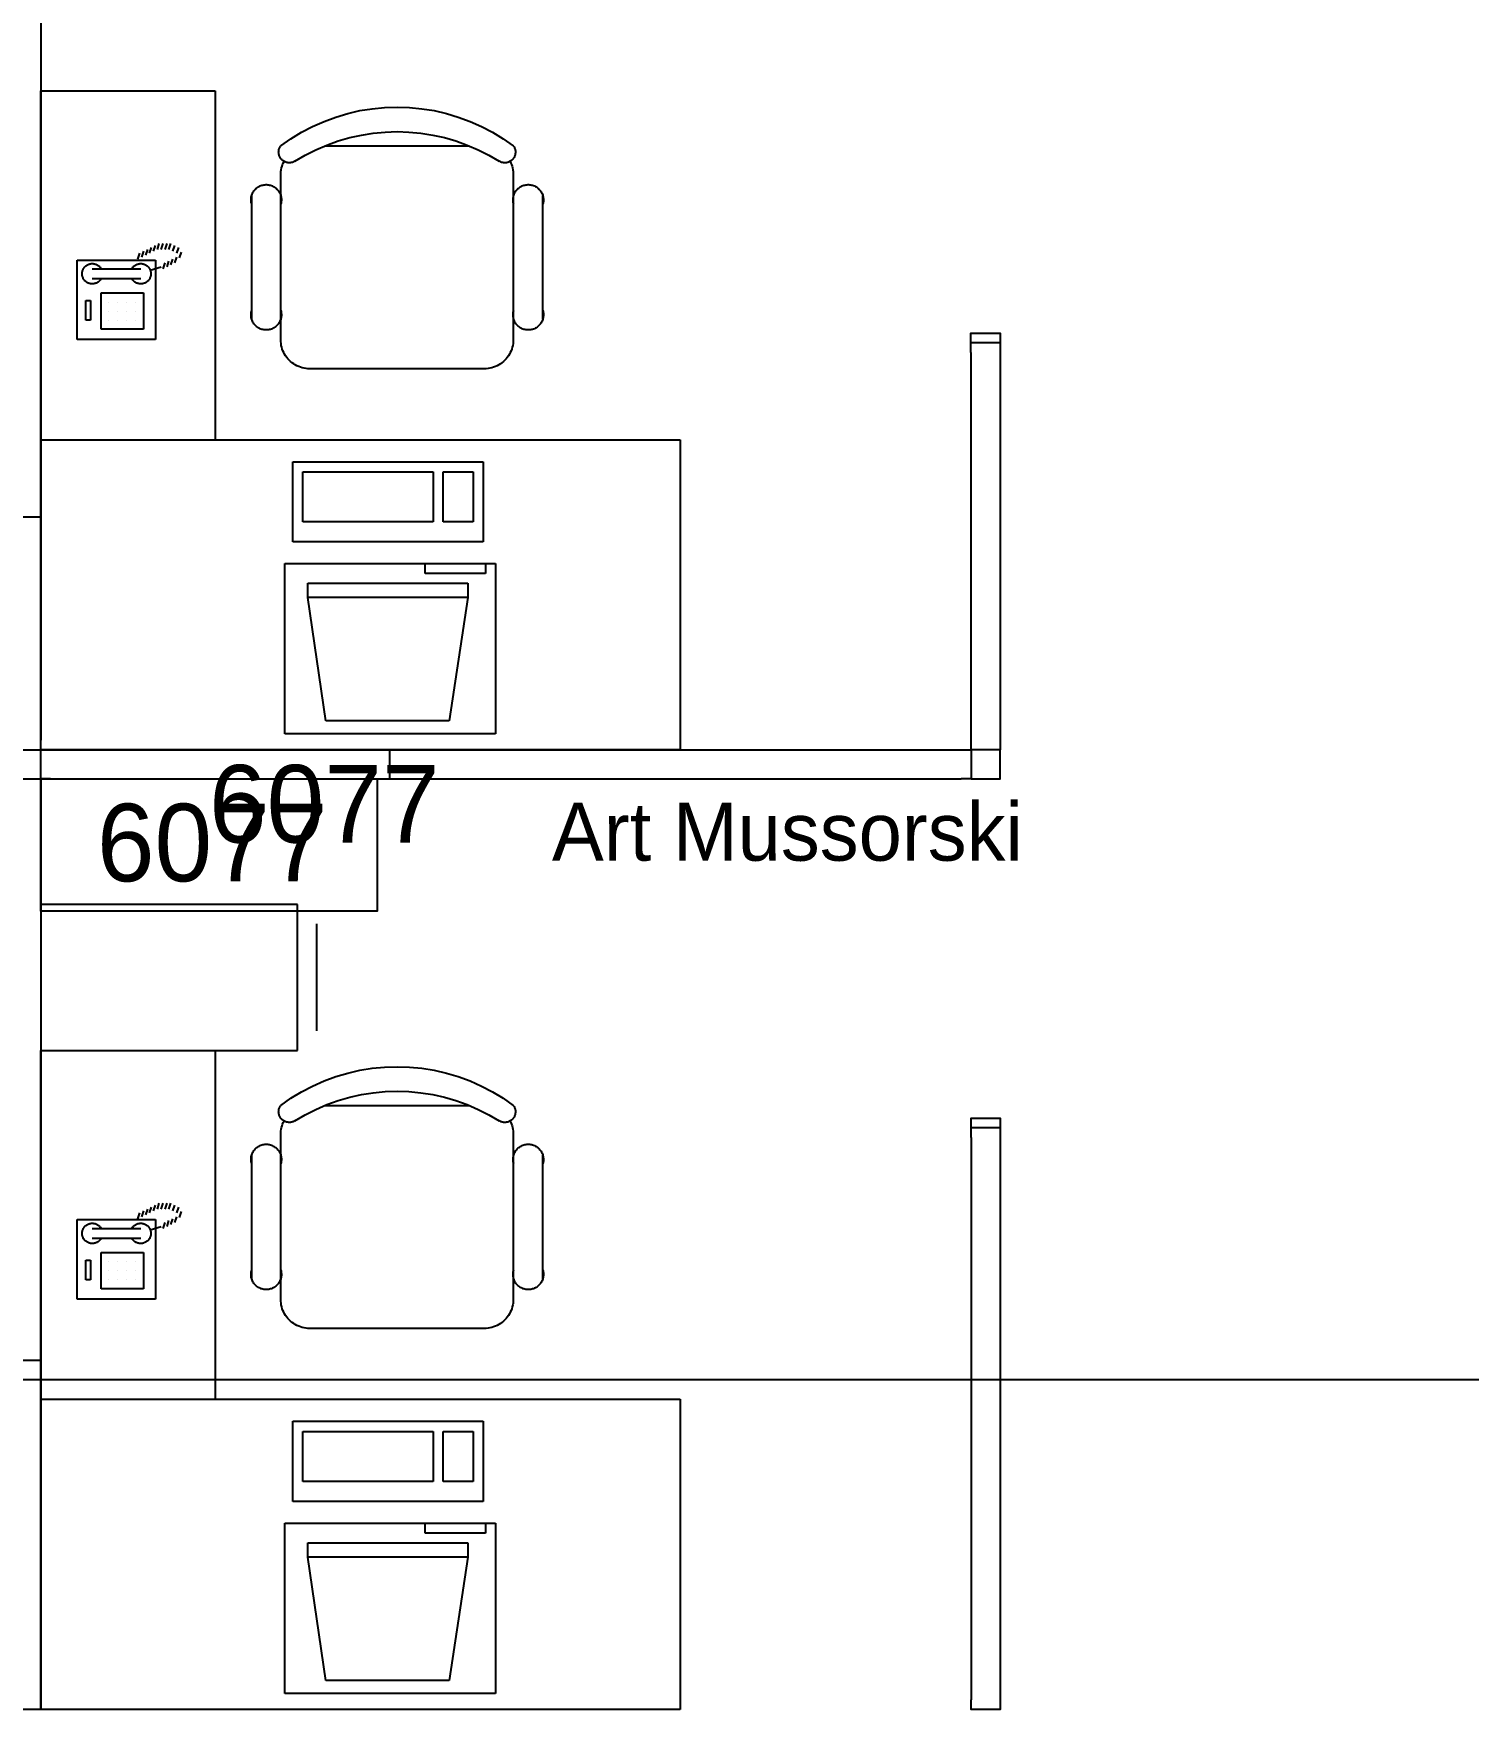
# Model space of a CAD drawing. Header units: millimetres. Extents: x 18694 to 89916, y 18694 to 89916.
# Drawn here: x 63316 to 67077, y 80061 to 84452 of the extents above; entities that cross this region are included whole.
import ezdxf

# ---------------------------------------------------------------- set-up
doc = ezdxf.new("R2010")
doc.units = ezdxf.units.MM
doc.layers.get('0').update_dxf_attribs({"linetype": 'CONTINUOUS'})
for name, color, linetype in [('EMPLOYEE', 7, 'CONTINUOUS'), ('GRIDLN', 7, 'CONTINUOUS'), ('PANELS_201', 7, 'CONTINUOUS'), ('RMNUM', 7, 'CONTINUOUS')]:
    doc.layers.add(name, color=color, linetype=linetype)

msp = doc.modelspace()

# ---------------------------------------------------------------- linework, layer by layer
for p, q in [((63334.9, 84302.566453), (63792.1, 84302.566453)), ((63334.9, 82575.366453), (63334.9, 84302.566453)), ((63792.1, 84302.566453), (63792.1, 83388.166453)), ((64079.784986, 84158.147148), (64457.742814, 84158.147148)), ((63963.9639, 83650.147148), (63963.9639, 84081.947148)), ((64573.5639, 84081.947148), (64573.5639, 83650.147148)), ((63887.7639, 83704.122148), (63887.7639, 84027.972148)), ((64650.830337, 83704.122148), (64650.830337, 84027.972148)), ((63599.85839, 83866.499457), (63604.93839, 83881.739457)), ((63610.01839, 83871.579457), (63615.09839, 83886.819457)), ((63620.17839, 83876.659457), (63625.25839, 83891.899457)), ((63630.33839, 83881.739457), (63635.41839, 83896.979457)), ((63640.49839, 83886.819457), (63645.57839, 83902.059457)), ((63650.65839, 83886.819457), (63655.73839, 83902.059457)), ((63660.81839, 83886.819457), (63665.89839, 83902.059457)), ((63670.97839, 83886.819457), (63676.05839, 83902.059457)), ((63681.13839, 83881.739457), (63686.21839, 83896.979457)), ((63691.29839, 83876.659457), (63696.37839, 83891.899457)), ((63430.164421, 83650.535247), (63430.164421, 83858.949419)), ((63430.164421, 83858.949419), (63636.007879, 83858.949419)), ((63589.69839, 83861.419457), (63594.77839, 83876.659457)), ((63621.756274, 83831.934185), (63650.65839, 83841.099457)), ((63636.007879, 83858.949419), (63636.007879, 83650.535247)), ((63655.73839, 83836.019457), (63660.81839, 83851.259457)), ((63665.89839, 83841.099457), (63670.97839, 83856.339457)), ((63676.05839, 83846.179457), (63681.13839, 83861.419457)), ((63686.21839, 83851.259457), (63691.29839, 83866.499457)), ((63698.532436, 83864.705141), (63703.612436, 83879.945141)), ((63469.905294, 83835.632541), (63596.905294, 83835.632541)), ((63469.905294, 83810.232541), (63596.905294, 83810.232541)), ((63453.354156, 83701.275951), (63453.354156, 83752.869701)), ((63453.354156, 83752.869701), (63465.260406, 83752.869701)), ((63465.260406, 83752.869701), (63465.260406, 83701.275951)), ((63493.041656, 83677.463451), (63493.041656, 83772.713451)), ((63493.041656, 83772.713451), (63604.166656, 83772.713451)), ((63604.166656, 83772.713451), (63604.166656, 83677.463451)), ((63512.885406, 83748.900951), (63512.885406, 83748.900951)), ((63512.885406, 83725.088451), (63512.885406, 83725.088451)), ((63536.697906, 83748.900951), (63536.697906, 83748.900951)), ((63536.697906, 83725.088451), (63536.697906, 83725.088451)), ((63560.510406, 83748.900951), (63560.510406, 83748.900951)), ((63560.510406, 83725.088451), (63560.510406, 83725.088451)), ((63584.322906, 83748.900951), (63584.322906, 83748.900951)), ((63584.322906, 83725.088451), (63584.322906, 83725.088451)), ((63465.260406, 83701.275951), (63453.354156, 83701.275951)), ((63604.166656, 83677.463451), (63493.041656, 83677.463451)), ((63512.885406, 83701.275951), (63512.885406, 83701.275951)), ((63536.697906, 83701.275951), (63536.697906, 83701.275951)), ((63560.510406, 83701.275951), (63560.510406, 83701.275951)), ((63584.322906, 83701.275951), (63584.322906, 83701.275951)), ((63636.007879, 83650.535247), (63430.164421, 83650.535247)), ((64497.3639, 83573.947148), (64040.1639, 83573.947148)), ((63334.9, 83388.166453), (65011.3, 83388.166453)), ((65011.3, 83388.166453), (65011.3, 82575.366453)), ((63995.563763, 83330.436858), (64494.497917, 83330.436858)), ((63995.563763, 83120.359319), (63995.563763, 83330.436858)), ((64494.497917, 83330.436858), (64494.497917, 83120.359319)), ((64021.823456, 83304.177165), (64363.199456, 83304.177165)), ((64021.823456, 83172.878704), (64021.823456, 83304.177165)), ((64363.199456, 83304.177165), (64363.199456, 83172.878704)), ((64389.459148, 83304.177165), (64468.238225, 83304.177165)), ((64389.459148, 83172.878704), (64389.459148, 83304.177165)), ((64468.238225, 83304.177165), (64468.238225, 83172.878704)), ((64363.199456, 83172.878704), (64021.823456, 83172.878704)), ((64468.238225, 83172.878704), (64389.459148, 83172.878704)), ((64494.497917, 83120.359319), (63995.563763, 83120.359319)), ((63975.048379, 83063.736858), (64526.501917, 83063.736858)), ((63975.048379, 82617.322088), (63975.048379, 83063.736858)), ((64342.684071, 83037.477165), (64342.684071, 83063.736858)), ((64500.242225, 83063.736858), (64500.242225, 83037.477165)), ((64526.501917, 83063.736858), (64526.501917, 82617.322088)), ((64034.875148, 82974.836858), (64034.875148, 83011.967567)), ((64034.875148, 83011.967567), (64453.975148, 83011.967567)), ((64500.242225, 83037.477165), (64342.684071, 83037.477165)), ((64453.975148, 83011.967567), (64453.975148, 82974.836858)), ((64453.975148, 82974.836858), (64034.875148, 82974.836858)), ((64082.242655, 82651.467687), (64034.875148, 82974.836858)), ((64453.975148, 82974.836858), (64405.199686, 82651.467687)), ((64526.501917, 82617.322088), (63975.048379, 82617.322088)), ((64405.199686, 82651.467687), (64082.242655, 82651.467687)), ((65011.3, 82575.366453), (63334.9, 82575.366453)), ((63334.9, 82170.553953), (63334.9, 81787.966453)), ((64008, 82170.553953), (63334.9, 82170.553953)), ((64008, 81787.966453), (64008, 82170.553953)), ((64058.8, 81838.766453), (64058.8, 82119.753953)), ((63334.9, 81787.966453), (64008, 81787.966453)), ((63334.9, 81787.966453), (63792.1, 81787.966453)), ((63334.9, 80060.766453), (63334.9, 81787.966453)), ((63792.1, 81787.966453), (63792.1, 80873.566453)), ((64079.784986, 81643.547148), (64457.742814, 81643.547148)), ((63963.9639, 81135.547148), (63963.9639, 81567.347148)), ((64573.5639, 81567.347148), (64573.5639, 81135.547148)), ((63887.7639, 81189.522148), (63887.7639, 81513.372148)), ((64650.830337, 81189.522148), (64650.830337, 81513.372148)), ((63630.33839, 81367.139457), (63635.41839, 81382.379457)), ((63640.49839, 81372.219457), (63645.57839, 81387.459457)), ((63650.65839, 81372.219457), (63655.73839, 81387.459457)), ((63660.81839, 81372.219457), (63665.89839, 81387.459457)), ((63670.97839, 81372.219457), (63676.05839, 81387.459457)), ((63681.13839, 81367.139457), (63686.21839, 81382.379457)), ((63430.164421, 81135.935247), (63430.164421, 81344.349419)), ((63430.164421, 81344.349419), (63636.007879, 81344.349419)), ((63589.69839, 81346.819457), (63594.77839, 81362.059457)), ((63599.85839, 81351.899457), (63604.93839, 81367.139457)), ((63610.01839, 81356.979457), (63615.09839, 81372.219457)), ((63620.17839, 81362.059457), (63625.25839, 81377.299457)), ((63636.007879, 81344.349419), (63636.007879, 81135.935247)), ((63655.73839, 81321.419457), (63660.81839, 81336.659457)), ((63665.89839, 81326.499457), (63670.97839, 81341.739457)), ((63676.05839, 81331.579457), (63681.13839, 81346.819457)), ((63686.21839, 81336.659457), (63691.29839, 81351.899457)), ((63691.29839, 81362.059457), (63696.37839, 81377.299457)), ((63698.532436, 81350.105141), (63703.612436, 81365.345141)), ((63469.905294, 81321.032541), (63596.905294, 81321.032541)), ((63469.905294, 81295.632541), (63596.905294, 81295.632541)), ((63621.756274, 81317.334185), (63650.65839, 81326.499457)), ((63493.041656, 81162.863451), (63493.041656, 81258.113451)), ((63493.041656, 81258.113451), (63604.166656, 81258.113451)), ((63604.166656, 81258.113451), (63604.166656, 81162.863451)), ((63453.354156, 81186.675951), (63453.354156, 81238.269701)), ((63453.354156, 81238.269701), (63465.260406, 81238.269701)), ((63465.260406, 81238.269701), (63465.260406, 81186.675951)), ((63512.885406, 81234.300951), (63512.885406, 81234.300951)), ((63512.885406, 81210.488451), (63512.885406, 81210.488451)), ((63536.697906, 81234.300951), (63536.697906, 81234.300951)), ((63536.697906, 81210.488451), (63536.697906, 81210.488451)), ((63560.510406, 81234.300951), (63560.510406, 81234.300951)), ((63560.510406, 81210.488451), (63560.510406, 81210.488451)), ((63584.322906, 81234.300951), (63584.322906, 81234.300951)), ((63584.322906, 81210.488451), (63584.322906, 81210.488451)), ((63465.260406, 81186.675951), (63453.354156, 81186.675951)), ((63604.166656, 81162.863451), (63493.041656, 81162.863451)), ((63512.885406, 81186.675951), (63512.885406, 81186.675951)), ((63536.697906, 81186.675951), (63536.697906, 81186.675951)), ((63560.510406, 81186.675951), (63560.510406, 81186.675951)), ((63584.322906, 81186.675951), (63584.322906, 81186.675951)), ((63636.007879, 81135.935247), (63430.164421, 81135.935247)), ((64497.3639, 81059.347148), (64040.1639, 81059.347148)), ((63334.9, 80873.566453), (65011.3, 80873.566453)), ((65011.3, 80873.566453), (65011.3, 80060.766453)), ((63995.563763, 80815.836858), (64494.497917, 80815.836858)), ((63995.563763, 80605.759319), (63995.563763, 80815.836858)), ((64494.497917, 80815.836858), (64494.497917, 80605.759319)), ((64021.823456, 80789.577165), (64363.199456, 80789.577165)), ((64021.823456, 80658.278704), (64021.823456, 80789.577165)), ((64363.199456, 80789.577165), (64363.199456, 80658.278704)), ((64389.459148, 80789.577165), (64468.238225, 80789.577165)), ((64389.459148, 80658.278704), (64389.459148, 80789.577165)), ((64468.238225, 80789.577165), (64468.238225, 80658.278704)), ((64363.199456, 80658.278704), (64021.823456, 80658.278704)), ((64468.238225, 80658.278704), (64389.459148, 80658.278704)), ((64494.497917, 80605.759319), (63995.563763, 80605.759319)), ((63975.048379, 80549.136858), (64526.501917, 80549.136858)), ((63975.048379, 80102.722088), (63975.048379, 80549.136858)), ((64342.684071, 80522.877165), (64342.684071, 80549.136858)), ((64500.242225, 80549.136858), (64500.242225, 80522.877165)), ((64526.501917, 80549.136858), (64526.501917, 80102.722088)), ((64500.242225, 80522.877165), (64342.684071, 80522.877165)), ((64034.875148, 80460.236858), (64034.875148, 80497.367567)), ((64034.875148, 80497.367567), (64453.975148, 80497.367567)), ((64453.975148, 80460.236858), (64034.875148, 80460.236858)), ((64082.242655, 80136.867687), (64034.875148, 80460.236858)), ((64453.975148, 80460.236858), (64405.199686, 80136.867687)), ((64453.975148, 80497.367567), (64453.975148, 80460.236858)), ((64405.199686, 80136.867687), (64082.242655, 80136.867687)), ((65011.3, 80060.766453), (63334.9, 80060.766453)), ((64526.501917, 80102.722088), (63975.048379, 80102.722088))]:
    msp.add_line(p, q)
for points in [[(63963.9639, 84158.147148), (63990.728601, 84176.90638), (64018.644231, 84193.905662), (64047.595234, 84209.074625), (64077.461766, 84222.350478), (64108.120195, 84233.678264), (64139.44361, 84243.011092), (64171.302347, 84250.31033), (64203.564527, 84255.545761), (64236.0966, 84258.695713), (64268.7639, 84259.747148), (64301.4312, 84258.695713), (64333.963273, 84255.545761), (64366.225453, 84250.31033), (64398.08419, 84243.011092), (64429.407605, 84233.678264), (64460.066034, 84222.350478), (64489.932566, 84209.074625), (64518.883569, 84193.905662), (64546.799199, 84176.90638), (64573.5639, 84158.147148)], [(64001.282653, 84117.555378), (64028.271414, 84133.531051), (64056.210711, 84147.779247), (64084.990113, 84160.243651), (64114.495872, 84170.874999), (64144.611368, 84179.63127), (64175.21757, 84186.477855), (64206.19351, 84191.387695), (64237.416756, 84194.341383), (64268.7639, 84195.327244), (64300.111044, 84194.341383), (64331.33429, 84191.387695), (64362.31023, 84186.477855), (64392.916432, 84179.63127), (64423.031928, 84170.874999), (64452.537687, 84160.243651), (64481.317089, 84147.779247), (64509.256386, 84133.531051), (64536.245147, 84117.555378)], [(64001.077431, 84117.883452), (63999.526288, 84116.981322), (63997.920286, 84116.180923), (63996.266087, 84115.485573), (63994.570556, 84114.89816), (63992.840725, 84114.421118), (63991.083772, 84114.056428), (63989.306986, 84113.805603), (63987.517738, 84113.669683), (63985.723451, 84113.649231), (63983.93157, 84113.744334), (63982.149528, 84113.954596), (63980.384719, 84114.279145), (63978.644464, 84114.716634), (63976.935984, 84115.265249), (63975.266366, 84115.922714), (63973.642538, 84116.6863), (63972.071235, 84117.55284), (63970.558978, 84118.518739), (63969.11204, 84119.579989), (63967.736423, 84120.732188), (63966.437836, 84121.970556), (63965.221665, 84123.289954), (63964.092957, 84124.684909), (63963.056393, 84126.149634), (63962.116275, 84127.678052), (63961.276502, 84129.263821), (63960.540559, 84130.900363), (63959.911499, 84132.580889), (63959.391932, 84134.298426), (63958.984013, 84136.045848), (63958.689435, 84137.815907), (63958.509419, 84139.601257), (63958.444713, 84141.394494), (63958.495585, 84143.188175), (63958.661824, 84144.974862), (63958.94274, 84146.74714), (63959.337169, 84148.497656), (63959.843472, 84150.21915), (63960.459551, 84151.904478), (63961.182849, 84153.546648), (63962.010364, 84155.138848), (63962.938665, 84156.674472), (63963.9639, 84158.147148)], [(64573.5639, 84158.147148), (64574.589135, 84156.674472), (64575.517436, 84155.138848), (64576.344951, 84153.546648), (64577.068249, 84151.904478), (64577.684328, 84150.21915), (64578.190631, 84148.497656), (64578.58506, 84146.74714), (64578.865976, 84144.974862), (64579.032215, 84143.188175), (64579.083087, 84141.394494), (64579.018381, 84139.601257), (64578.838365, 84137.815907), (64578.543787, 84136.045848), (64578.135868, 84134.298426), (64577.616301, 84132.580889), (64576.987241, 84130.900363), (64576.251298, 84129.263821), (64575.411525, 84127.678052), (64574.471407, 84126.149634), (64573.434843, 84124.684909), (64572.306135, 84123.289954), (64571.089964, 84121.970556), (64569.791377, 84120.732188), (64568.41576, 84119.579989), (64566.968822, 84118.518739), (64565.456565, 84117.55284), (64563.885262, 84116.6863), (64562.261434, 84115.922714), (64560.591816, 84115.265249), (64558.883336, 84114.716634), (64557.143081, 84114.279145), (64555.378272, 84113.954596), (64553.59623, 84113.744334), (64551.804349, 84113.649231), (64550.010062, 84113.669683), (64548.220814, 84113.805603), (64546.444028, 84114.056428), (64544.687075, 84114.421118), (64542.957244, 84114.89816), (64541.261712, 84115.485573), (64539.607514, 84116.180923), (64538.001512, 84116.981322), (64536.450369, 84117.883452)], [(63963.9639, 84081.947148), (63964.101842, 84086.53009), (63964.515169, 84091.09644), (63965.202385, 84095.629664), (63966.161001, 84100.11335), (63967.387546, 84104.531265), (63968.877581, 84108.867413), (63970.625709, 84113.106096), (63972.625603, 84117.231967)], [(64564.902197, 84117.231967), (64566.902091, 84113.106096), (64568.650219, 84108.867413), (64570.140254, 84104.531265), (64571.366799, 84100.11335), (64572.325415, 84095.629664), (64573.012631, 84091.09644), (64573.425958, 84086.53009), (64573.5639, 84081.947148)], [(63887.7639, 84005.747148), (63887.121922, 84008.248213), (63886.643941, 84010.785731), (63886.33198, 84013.34896), (63886.187359, 84015.92705), (63886.210691, 84018.509087), (63886.401876, 84021.084142), (63886.760107, 84023.641315), (63887.283865, 84026.169781), (63887.970935, 84028.658836), (63888.818407, 84031.097945), (63889.822695, 84033.476783), (63890.979546, 84035.78528), (63892.284065, 84038.013663), (63893.730729, 84040.1525), (63895.313414, 84042.192738), (63897.02542, 84044.12574), (63898.859501, 84045.943323), (63900.807894, 84047.637793), (63902.862349, 84049.201978), (63905.014171, 84050.629257), (63907.254251, 84051.913587), (63909.573106, 84053.049532), (63911.960921, 84054.032284), (63914.407588, 84054.857682), (63916.90275, 84055.522233), (63919.435845, 84056.023123), (63921.996151, 84056.358233), (63924.572829, 84056.526143), (63927.154971, 84056.526143), (63929.731649, 84056.358233), (63932.291954, 84056.023123), (63934.82505, 84055.522233), (63937.320212, 84054.857682), (63939.766879, 84054.032284), (63942.154694, 84053.049532), (63944.473549, 84051.913587), (63946.713629, 84050.629257), (63948.865451, 84049.201978), (63950.919906, 84047.637793), (63952.868299, 84045.943323), (63954.70238, 84044.12574), (63956.414386, 84042.192738), (63957.997071, 84040.1525), (63959.443735, 84038.013663), (63960.748254, 84035.78528), (63961.905105, 84033.476783), (63962.909393, 84031.097945), (63963.756865, 84028.658836), (63964.443935, 84026.169781), (63964.967693, 84023.641315), (63965.325924, 84021.084142), (63965.517109, 84018.509087), (63965.540441, 84015.92705), (63965.39582, 84013.34896), (63965.083859, 84010.785731), (63964.605878, 84008.248213), (63963.9639, 84005.747148)], [(64574.630337, 84005.747148), (64573.988359, 84008.248213), (64573.510378, 84010.785731), (64573.198417, 84013.34896), (64573.053796, 84015.92705), (64573.077128, 84018.509087), (64573.268314, 84021.084142), (64573.626544, 84023.641315), (64574.150302, 84026.169781), (64574.837372, 84028.658836), (64575.684844, 84031.097945), (64576.689132, 84033.476783), (64577.845983, 84035.78528), (64579.150502, 84038.013663), (64580.597166, 84040.1525), (64582.179851, 84042.192738), (64583.891857, 84044.12574), (64585.725939, 84045.943323), (64587.674331, 84047.637793), (64589.728786, 84049.201978), (64591.880608, 84050.629257), (64594.120688, 84051.913587), (64596.439543, 84053.049532), (64598.827358, 84054.032284), (64601.274025, 84054.857682), (64603.769188, 84055.522233), (64606.302283, 84056.023123), (64608.862588, 84056.358233), (64611.439266, 84056.526143), (64614.021409, 84056.526143), (64616.598086, 84056.358233), (64619.158392, 84056.023123), (64621.691487, 84055.522233), (64624.186649, 84054.857682), (64626.633316, 84054.032284), (64629.021131, 84053.049532), (64631.339986, 84051.913587), (64633.580066, 84050.629257), (64635.731888, 84049.201978), (64637.786344, 84047.637793), (64639.734736, 84045.943323), (64641.568817, 84044.12574), (64643.280824, 84042.192738), (64644.863509, 84040.1525), (64646.310172, 84038.013663), (64647.614691, 84035.78528), (64648.771543, 84033.476783), (64649.77583, 84031.097945), (64650.623302, 84028.658836), (64651.310372, 84026.169781), (64651.834131, 84023.641315), (64652.192361, 84021.084142), (64652.383547, 84018.509087), (64652.406878, 84015.92705), (64652.262258, 84013.34896), (64651.950296, 84010.785731), (64651.472315, 84008.248213), (64650.830337, 84005.747148)], [(63493.304097, 83810.232541), (63492.425621, 83808.732934), (63491.451175, 83807.293839), (63490.38491, 83805.921389), (63489.231371, 83804.621432), (63487.995473, 83803.399509), (63486.682484, 83802.260825), (63485.297999, 83801.210235), (63483.847917, 83800.252215), (63482.338419, 83799.390847), (63480.775936, 83798.629803), (63479.167128, 83797.972325), (63477.51885, 83797.421216), (63475.838128, 83796.978824), (63474.132122, 83796.647034), (63472.408103, 83796.427261), (63470.673419, 83796.32044), (63468.935462, 83796.327027), (63467.201637, 83796.446995), (63465.479334, 83796.67983), (63463.775892, 83797.024543), (63462.098571, 83797.479663), (63460.454519, 83798.043251), (63458.850741, 83798.712905), (63457.294072, 83799.485771), (63455.791147, 83800.358557), (63454.348369, 83801.327542), (63452.971887, 83802.388597), (63451.667567, 83803.5372), (63450.440968, 83804.768458), (63449.297316, 83806.077121), (63448.241486, 83807.457615), (63447.277976, 83808.904055), (63446.410894, 83810.410278), (63445.643933, 83811.969865), (63444.980362, 83813.576169), (63444.42301, 83815.222346), (63443.97425, 83816.90138), (63443.635997, 83818.606116), (63443.40969, 83820.329289), (63443.296296, 83822.063556), (63443.296296, 83823.801526), (63443.40969, 83825.535793), (63443.635997, 83827.258966), (63443.97425, 83828.963702), (63444.42301, 83830.642736), (63444.980362, 83832.288913), (63445.643933, 83833.895218), (63446.410894, 83835.454804), (63447.277976, 83836.961027), (63448.241486, 83838.407468), (63449.297316, 83839.787961), (63450.440968, 83841.096625), (63451.667567, 83842.327882), (63452.971887, 83843.476486), (63454.348369, 83844.537541), (63455.791147, 83845.506526), (63457.294072, 83846.379311), (63458.850741, 83847.152178), (63460.454519, 83847.821832), (63462.098571, 83848.38542), (63463.775892, 83848.84054), (63465.479334, 83849.185252), (63467.201637, 83849.418088), (63468.935462, 83849.538055), (63470.673419, 83849.544642), (63472.408103, 83849.437822), (63474.132122, 83849.218048), (63475.838128, 83848.886258), (63477.51885, 83848.443866), (63479.167128, 83847.892757), (63480.775936, 83847.23528), (63482.338419, 83846.474235), (63483.847917, 83845.612868), (63485.297999, 83844.654847), (63486.682484, 83843.604257), (63487.995473, 83842.465574), (63489.231371, 83841.24365), (63490.38491, 83839.943693), (63491.451175, 83838.571243), (63492.425621, 83837.132148), (63493.304097, 83835.632541)], [(63573.506492, 83835.632541), (63574.384968, 83837.132148), (63575.359414, 83838.571243), (63576.425679, 83839.943693), (63577.579218, 83841.24365), (63578.815115, 83842.465574), (63580.128104, 83843.604257), (63581.51259, 83844.654847), (63582.962672, 83845.612868), (63584.47217, 83846.474235), (63586.034653, 83847.23528), (63587.643461, 83847.892757), (63589.291738, 83848.443866), (63590.972461, 83848.886258), (63592.678467, 83849.218048), (63594.402485, 83849.437822), (63596.13717, 83849.544642), (63597.875127, 83849.538055), (63599.608952, 83849.418088), (63601.331255, 83849.185252), (63603.034696, 83848.84054), (63604.712017, 83848.38542), (63606.35607, 83847.821832), (63607.959848, 83847.152178), (63609.516517, 83846.379311), (63611.019442, 83845.506526), (63612.46222, 83844.537541), (63613.838702, 83843.476486), (63615.143022, 83842.327882), (63616.369621, 83841.096625), (63617.513273, 83839.787961), (63618.569103, 83838.407468), (63619.532612, 83836.961027), (63620.399695, 83835.454804), (63621.166656, 83833.895218), (63621.830227, 83832.288913), (63622.387579, 83830.642736), (63622.836338, 83828.963702), (63623.174592, 83827.258966), (63623.400898, 83825.535793), (63623.514293, 83823.801526), (63623.514293, 83822.063556), (63623.400898, 83820.329289), (63623.174592, 83818.606116), (63622.836338, 83816.90138), (63622.387579, 83815.222346), (63621.830227, 83813.576169), (63621.166656, 83811.969865), (63620.399695, 83810.410278), (63619.532612, 83808.904055), (63618.569103, 83807.457615), (63617.513273, 83806.077121), (63616.369621, 83804.768458), (63615.143022, 83803.5372), (63613.838702, 83802.388597), (63612.46222, 83801.327542), (63611.019442, 83800.358557), (63609.516517, 83799.485771), (63607.959848, 83798.712905), (63606.35607, 83798.043251), (63604.712017, 83797.479663), (63603.034696, 83797.024543), (63601.331255, 83796.67983), (63599.608952, 83796.446995), (63597.875127, 83796.327027), (63596.13717, 83796.32044), (63594.402485, 83796.427261), (63592.678467, 83796.647034), (63590.972461, 83796.978824), (63589.291738, 83797.421216), (63587.643461, 83797.972325), (63586.034653, 83798.629803), (63584.47217, 83799.390847), (63582.962672, 83800.252215), (63581.51259, 83801.210235), (63580.128104, 83802.260825), (63578.815115, 83803.399509), (63577.579218, 83804.621432), (63576.425679, 83805.921389), (63575.359414, 83807.293839), (63574.384968, 83808.732934), (63573.506492, 83810.232541)], [(63963.9639, 83726.347148), (63964.605878, 83723.846083), (63965.083859, 83721.308566), (63965.39582, 83718.745337), (63965.540441, 83716.167247), (63965.517109, 83713.58521), (63965.325924, 83711.010154), (63964.967693, 83708.452982), (63964.443935, 83705.924516), (63963.756865, 83703.43546), (63962.909393, 83700.996351), (63961.905105, 83698.617514), (63960.748254, 83696.309017), (63959.443735, 83694.080634), (63957.997071, 83691.941796), (63956.414386, 83689.901559), (63954.70238, 83687.968557), (63952.868299, 83686.150974), (63950.919906, 83684.456504), (63948.865451, 83682.892318), (63946.713629, 83681.46504), (63944.473549, 83680.18071), (63942.154694, 83679.044765), (63939.766879, 83678.062013), (63937.320212, 83677.236615), (63934.82505, 83676.572064), (63932.291954, 83676.071173), (63929.731649, 83675.736064), (63927.154971, 83675.568154), (63924.572829, 83675.568154), (63921.996151, 83675.736064), (63919.435845, 83676.071173), (63916.90275, 83676.572064), (63914.407588, 83677.236615), (63911.960921, 83678.062013), (63909.573106, 83679.044765), (63907.254251, 83680.18071), (63905.014171, 83681.46504), (63902.862349, 83682.892318), (63900.807894, 83684.456504), (63898.859501, 83686.150974), (63897.02542, 83687.968557), (63895.313414, 83689.901559), (63893.730729, 83691.941796), (63892.284065, 83694.080634), (63890.979546, 83696.309017), (63889.822695, 83698.617514), (63888.818407, 83700.996351), (63887.970935, 83703.43546), (63887.283865, 83705.924516), (63886.760107, 83708.452982), (63886.401876, 83711.010154), (63886.210691, 83713.58521), (63886.187359, 83716.167247), (63886.33198, 83718.745337), (63886.643941, 83721.308566), (63887.121922, 83723.846083), (63887.7639, 83726.347148)], [(64650.830337, 83726.347148), (64651.472315, 83723.846083), (64651.950296, 83721.308566), (64652.262258, 83718.745337), (64652.406878, 83716.167247), (64652.383547, 83713.58521), (64652.192361, 83711.010154), (64651.834131, 83708.452982), (64651.310372, 83705.924516), (64650.623302, 83703.43546), (64649.77583, 83700.996351), (64648.771543, 83698.617514), (64647.614691, 83696.309017), (64646.310172, 83694.080634), (64644.863509, 83691.941796), (64643.280824, 83689.901559), (64641.568817, 83687.968557), (64639.734736, 83686.150974), (64637.786344, 83684.456504), (64635.731888, 83682.892318), (64633.580066, 83681.46504), (64631.339986, 83680.18071), (64629.021131, 83679.044765), (64626.633316, 83678.062013), (64624.186649, 83677.236615), (64621.691487, 83676.572064), (64619.158392, 83676.071173), (64616.598086, 83675.736064), (64614.021409, 83675.568154), (64611.439266, 83675.568154), (64608.862588, 83675.736064), (64606.302283, 83676.071173), (64603.769188, 83676.572064), (64601.274025, 83677.236615), (64598.827358, 83678.062013), (64596.439543, 83679.044765), (64594.120688, 83680.18071), (64591.880608, 83681.46504), (64589.728786, 83682.892318), (64587.674331, 83684.456504), (64585.725939, 83686.150974), (64583.891857, 83687.968557), (64582.179851, 83689.901559), (64580.597166, 83691.941796), (64579.150502, 83694.080634), (64577.845983, 83696.309017), (64576.689132, 83698.617514), (64575.684844, 83700.996351), (64574.837372, 83703.43546), (64574.150302, 83705.924516), (64573.626544, 83708.452982), (64573.268314, 83711.010154), (64573.077128, 83713.58521), (64573.053796, 83716.167247), (64573.198417, 83718.745337), (64573.510378, 83721.308566), (64573.988359, 83723.846083), (64574.630337, 83726.347148)], [(64040.1639, 83573.947148), (64035.180182, 83574.110298), (64030.217804, 83574.59905), (64025.298017, 83575.41131), (64020.441889, 83576.5436), (64015.670213, 83577.991073), (64011.003422, 83579.747528), (64006.461502, 83581.805445), (64002.0639, 83584.156013), (63997.829448, 83586.789164), (63993.776279, 83589.693624), (63989.921749, 83592.856955), (63986.282363, 83596.265612), (63982.873707, 83599.904997), (63979.710375, 83603.759527), (63976.805916, 83607.812697), (63974.172764, 83612.047148), (63971.822197, 83616.44475), (63969.76428, 83620.986671), (63968.007824, 83625.653461), (63966.560352, 83630.425137), (63965.428062, 83635.281266), (63964.615802, 83640.201053), (63964.12705, 83645.16343), (63963.9639, 83650.147148)], [(64573.5639, 83650.147148), (64573.40075, 83645.16343), (64572.911998, 83640.201053), (64572.099738, 83635.281266), (64570.967448, 83630.425137), (64569.519976, 83625.653461), (64567.76352, 83620.986671), (64565.705603, 83616.44475), (64563.355036, 83612.047148), (64560.721884, 83607.812697), (64557.817425, 83603.759527), (64554.654093, 83599.904997), (64551.245437, 83596.265612), (64547.606051, 83592.856955), (64543.751521, 83589.693624), (64539.698352, 83586.789164), (64535.4639, 83584.156013), (64531.066298, 83581.805445), (64526.524378, 83579.747528), (64521.857587, 83577.991073), (64517.085911, 83576.5436), (64512.229783, 83575.41131), (64507.309996, 83574.59905), (64502.347618, 83574.110298), (64497.3639, 83573.947148)], [(63963.9639, 81643.547148), (63990.728601, 81662.30638), (64018.644231, 81679.305662), (64047.595234, 81694.474625), (64077.461766, 81707.750478), (64108.120195, 81719.078264), (64139.44361, 81728.411092), (64171.302347, 81735.71033), (64203.564527, 81740.945761), (64236.0966, 81744.095713), (64268.7639, 81745.147148), (64301.4312, 81744.095713), (64333.963273, 81740.945761), (64366.225453, 81735.71033), (64398.08419, 81728.411092), (64429.407605, 81719.078264), (64460.066034, 81707.750478), (64489.932566, 81694.474625), (64518.883569, 81679.305662), (64546.799199, 81662.30638), (64573.5639, 81643.547148)], [(64001.077431, 81603.283452), (63999.526288, 81602.381322), (63997.920286, 81601.580923), (63996.266087, 81600.885573), (63994.570556, 81600.29816), (63992.840725, 81599.821118), (63991.083772, 81599.456428), (63989.306986, 81599.205603), (63987.517738, 81599.069683), (63985.723451, 81599.049231), (63983.93157, 81599.144334), (63982.149528, 81599.354596), (63980.384719, 81599.679145), (63978.644464, 81600.116634), (63976.935984, 81600.665249), (63975.266366, 81601.322714), (63973.642538, 81602.0863), (63972.071235, 81602.95284), (63970.558978, 81603.918739), (63969.11204, 81604.979989), (63967.736423, 81606.132188), (63966.437836, 81607.370556), (63965.221665, 81608.689954), (63964.092957, 81610.084909), (63963.056393, 81611.549634), (63962.116275, 81613.078052), (63961.276502, 81614.663821), (63960.540559, 81616.300363), (63959.911499, 81617.980889), (63959.391932, 81619.698426), (63958.984013, 81621.445848), (63958.689435, 81623.215907), (63958.509419, 81625.001257), (63958.444713, 81626.794494), (63958.495585, 81628.588175), (63958.661824, 81630.374862), (63958.94274, 81632.14714), (63959.337169, 81633.897656), (63959.843472, 81635.61915), (63960.459551, 81637.304478), (63961.182849, 81638.946648), (63962.010364, 81640.538848), (63962.938665, 81642.074472), (63963.9639, 81643.547148)], [(64001.282653, 81602.955378), (64028.271414, 81618.931051), (64056.210711, 81633.179247), (64084.990113, 81645.643651), (64114.495872, 81656.274999), (64144.611368, 81665.03127), (64175.21757, 81671.877855), (64206.19351, 81676.787695), (64237.416756, 81679.741383), (64268.7639, 81680.727244), (64300.111044, 81679.741383), (64331.33429, 81676.787695), (64362.31023, 81671.877855), (64392.916432, 81665.03127), (64423.031928, 81656.274999), (64452.537687, 81645.643651), (64481.317089, 81633.179247), (64509.256386, 81618.931051), (64536.245147, 81602.955378)], [(64573.5639, 81643.547148), (64574.589135, 81642.074472), (64575.517436, 81640.538848), (64576.344951, 81638.946648), (64577.068249, 81637.304478), (64577.684328, 81635.61915), (64578.190631, 81633.897656), (64578.58506, 81632.14714), (64578.865976, 81630.374862), (64579.032215, 81628.588175), (64579.083087, 81626.794494), (64579.018381, 81625.001257), (64578.838365, 81623.215907), (64578.543787, 81621.445848), (64578.135868, 81619.698426), (64577.616301, 81617.980889), (64576.987241, 81616.300363), (64576.251298, 81614.663821), (64575.411525, 81613.078052), (64574.471407, 81611.549634), (64573.434843, 81610.084909), (64572.306135, 81608.689954), (64571.089964, 81607.370556), (64569.791377, 81606.132188), (64568.41576, 81604.979989), (64566.968822, 81603.918739), (64565.456565, 81602.95284), (64563.885262, 81602.0863), (64562.261434, 81601.322714), (64560.591816, 81600.665249), (64558.883336, 81600.116634), (64557.143081, 81599.679145), (64555.378272, 81599.354596), (64553.59623, 81599.144334), (64551.804349, 81599.049231), (64550.010062, 81599.069683), (64548.220814, 81599.205603), (64546.444028, 81599.456428), (64544.687075, 81599.821118), (64542.957244, 81600.29816), (64541.261712, 81600.885573), (64539.607514, 81601.580923), (64538.001512, 81602.381322), (64536.450369, 81603.283452)], [(63963.9639, 81567.347148), (63964.101842, 81571.93009), (63964.515169, 81576.49644), (63965.202385, 81581.029664), (63966.161001, 81585.51335), (63967.387546, 81589.931265), (63968.877581, 81594.267413), (63970.625709, 81598.506096), (63972.625603, 81602.631967)], [(64564.902197, 81602.631967), (64566.902091, 81598.506096), (64568.650219, 81594.267413), (64570.140254, 81589.931265), (64571.366799, 81585.51335), (64572.325415, 81581.029664), (64573.012631, 81576.49644), (64573.425958, 81571.93009), (64573.5639, 81567.347148)], [(63887.7639, 81491.147148), (63887.121922, 81493.648213), (63886.643941, 81496.185731), (63886.33198, 81498.74896), (63886.187359, 81501.32705), (63886.210691, 81503.909087), (63886.401876, 81506.484142), (63886.760107, 81509.041315), (63887.283865, 81511.569781), (63887.970935, 81514.058836), (63888.818407, 81516.497945), (63889.822695, 81518.876783), (63890.979546, 81521.18528), (63892.284065, 81523.413663), (63893.730729, 81525.5525), (63895.313414, 81527.592738), (63897.02542, 81529.52574), (63898.859501, 81531.343323), (63900.807894, 81533.037793), (63902.862349, 81534.601978), (63905.014171, 81536.029257), (63907.254251, 81537.313587), (63909.573106, 81538.449532), (63911.960921, 81539.432284), (63914.407588, 81540.257682), (63916.90275, 81540.922233), (63919.435845, 81541.423123), (63921.996151, 81541.758233), (63924.572829, 81541.926143), (63927.154971, 81541.926143), (63929.731649, 81541.758233), (63932.291954, 81541.423123), (63934.82505, 81540.922233), (63937.320212, 81540.257682), (63939.766879, 81539.432284), (63942.154694, 81538.449532), (63944.473549, 81537.313587), (63946.713629, 81536.029257), (63948.865451, 81534.601978), (63950.919906, 81533.037793), (63952.868299, 81531.343323), (63954.70238, 81529.52574), (63956.414386, 81527.592738), (63957.997071, 81525.5525), (63959.443735, 81523.413663), (63960.748254, 81521.18528), (63961.905105, 81518.876783), (63962.909393, 81516.497945), (63963.756865, 81514.058836), (63964.443935, 81511.569781), (63964.967693, 81509.041315), (63965.325924, 81506.484142), (63965.517109, 81503.909087), (63965.540441, 81501.32705), (63965.39582, 81498.74896), (63965.083859, 81496.185731), (63964.605878, 81493.648213), (63963.9639, 81491.147148)], [(64574.630337, 81491.147148), (64573.988359, 81493.648213), (64573.510378, 81496.185731), (64573.198417, 81498.74896), (64573.053796, 81501.32705), (64573.077128, 81503.909087), (64573.268314, 81506.484142), (64573.626544, 81509.041315), (64574.150302, 81511.569781), (64574.837372, 81514.058836), (64575.684844, 81516.497945), (64576.689132, 81518.876783), (64577.845983, 81521.18528), (64579.150502, 81523.413663), (64580.597166, 81525.5525), (64582.179851, 81527.592738), (64583.891857, 81529.52574), (64585.725939, 81531.343323), (64587.674331, 81533.037793), (64589.728786, 81534.601978), (64591.880608, 81536.029257), (64594.120688, 81537.313587), (64596.439543, 81538.449532), (64598.827358, 81539.432284), (64601.274025, 81540.257682), (64603.769188, 81540.922233), (64606.302283, 81541.423123), (64608.862588, 81541.758233), (64611.439266, 81541.926143), (64614.021409, 81541.926143), (64616.598086, 81541.758233), (64619.158392, 81541.423123), (64621.691487, 81540.922233), (64624.186649, 81540.257682), (64626.633316, 81539.432284), (64629.021131, 81538.449532), (64631.339986, 81537.313587), (64633.580066, 81536.029257), (64635.731888, 81534.601978), (64637.786344, 81533.037793), (64639.734736, 81531.343323), (64641.568817, 81529.52574), (64643.280824, 81527.592738), (64644.863509, 81525.5525), (64646.310172, 81523.413663), (64647.614691, 81521.18528), (64648.771543, 81518.876783), (64649.77583, 81516.497945), (64650.623302, 81514.058836), (64651.310372, 81511.569781), (64651.834131, 81509.041315), (64652.192361, 81506.484142), (64652.383547, 81503.909087), (64652.406878, 81501.32705), (64652.262258, 81498.74896), (64651.950296, 81496.185731), (64651.472315, 81493.648213), (64650.830337, 81491.147148)], [(63493.304097, 81295.632541), (63492.425621, 81294.132934), (63491.451175, 81292.693839), (63490.38491, 81291.321389), (63489.231371, 81290.021432), (63487.995473, 81288.799509), (63486.682484, 81287.660825), (63485.297999, 81286.610235), (63483.847917, 81285.652215), (63482.338419, 81284.790847), (63480.775936, 81284.029803), (63479.167128, 81283.372325), (63477.51885, 81282.821216), (63475.838128, 81282.378824), (63474.132122, 81282.047034), (63472.408103, 81281.827261), (63470.673419, 81281.72044), (63468.935462, 81281.727027), (63467.201637, 81281.846995), (63465.479334, 81282.07983), (63463.775892, 81282.424543), (63462.098571, 81282.879663), (63460.454519, 81283.443251), (63458.850741, 81284.112905), (63457.294072, 81284.885771), (63455.791147, 81285.758557), (63454.348369, 81286.727542), (63452.971887, 81287.788597), (63451.667567, 81288.9372), (63450.440968, 81290.168458), (63449.297316, 81291.477121), (63448.241486, 81292.857615), (63447.277976, 81294.304055), (63446.410894, 81295.810278), (63445.643933, 81297.369865), (63444.980362, 81298.976169), (63444.42301, 81300.622346), (63443.97425, 81302.30138), (63443.635997, 81304.006116), (63443.40969, 81305.729289), (63443.296296, 81307.463556), (63443.296296, 81309.201526), (63443.40969, 81310.935793), (63443.635997, 81312.658966), (63443.97425, 81314.363702), (63444.42301, 81316.042736), (63444.980362, 81317.688913), (63445.643933, 81319.295218), (63446.410894, 81320.854804), (63447.277976, 81322.361027), (63448.241486, 81323.807468), (63449.297316, 81325.187961), (63450.440968, 81326.496625), (63451.667567, 81327.727882), (63452.971887, 81328.876486), (63454.348369, 81329.937541), (63455.791147, 81330.906526), (63457.294072, 81331.779311), (63458.850741, 81332.552178), (63460.454519, 81333.221832), (63462.098571, 81333.78542), (63463.775892, 81334.24054), (63465.479334, 81334.585252), (63467.201637, 81334.818088), (63468.935462, 81334.938055), (63470.673419, 81334.944642), (63472.408103, 81334.837822), (63474.132122, 81334.618048), (63475.838128, 81334.286258), (63477.51885, 81333.843866), (63479.167128, 81333.292757), (63480.775936, 81332.63528), (63482.338419, 81331.874235), (63483.847917, 81331.012868), (63485.297999, 81330.054847), (63486.682484, 81329.004257), (63487.995473, 81327.865574), (63489.231371, 81326.64365), (63490.38491, 81325.343693), (63491.451175, 81323.971243), (63492.425621, 81322.532148), (63493.304097, 81321.032541)], [(63573.506492, 81321.032541), (63574.384968, 81322.532148), (63575.359414, 81323.971243), (63576.425679, 81325.343693), (63577.579218, 81326.64365), (63578.815115, 81327.865574), (63580.128104, 81329.004257), (63581.51259, 81330.054847), (63582.962672, 81331.012868), (63584.47217, 81331.874235), (63586.034653, 81332.63528), (63587.643461, 81333.292757), (63589.291738, 81333.843866), (63590.972461, 81334.286258), (63592.678467, 81334.618048), (63594.402485, 81334.837822), (63596.13717, 81334.944642), (63597.875127, 81334.938055), (63599.608952, 81334.818088), (63601.331255, 81334.585252), (63603.034696, 81334.24054), (63604.712017, 81333.78542), (63606.35607, 81333.221832), (63607.959848, 81332.552178), (63609.516517, 81331.779311), (63611.019442, 81330.906526), (63612.46222, 81329.937541), (63613.838702, 81328.876486), (63615.143022, 81327.727882), (63616.369621, 81326.496625), (63617.513273, 81325.187961), (63618.569103, 81323.807468), (63619.532612, 81322.361027), (63620.399695, 81320.854804), (63621.166656, 81319.295218), (63621.830227, 81317.688913), (63622.387579, 81316.042736), (63622.836338, 81314.363702), (63623.174592, 81312.658966), (63623.400898, 81310.935793), (63623.514293, 81309.201526), (63623.514293, 81307.463556), (63623.400898, 81305.729289), (63623.174592, 81304.006116), (63622.836338, 81302.30138), (63622.387579, 81300.622346), (63621.830227, 81298.976169), (63621.166656, 81297.369865), (63620.399695, 81295.810278), (63619.532612, 81294.304055), (63618.569103, 81292.857615), (63617.513273, 81291.477121), (63616.369621, 81290.168458), (63615.143022, 81288.9372), (63613.838702, 81287.788597), (63612.46222, 81286.727542), (63611.019442, 81285.758557), (63609.516517, 81284.885771), (63607.959848, 81284.112905), (63606.35607, 81283.443251), (63604.712017, 81282.879663), (63603.034696, 81282.424543), (63601.331255, 81282.07983), (63599.608952, 81281.846995), (63597.875127, 81281.727027), (63596.13717, 81281.72044), (63594.402485, 81281.827261), (63592.678467, 81282.047034), (63590.972461, 81282.378824), (63589.291738, 81282.821216), (63587.643461, 81283.372325), (63586.034653, 81284.029803), (63584.47217, 81284.790847), (63582.962672, 81285.652215), (63581.51259, 81286.610235), (63580.128104, 81287.660825), (63578.815115, 81288.799509), (63577.579218, 81290.021432), (63576.425679, 81291.321389), (63575.359414, 81292.693839), (63574.384968, 81294.132934), (63573.506492, 81295.632541)], [(63963.9639, 81211.747148), (63964.605878, 81209.246083), (63965.083859, 81206.708566), (63965.39582, 81204.145337), (63965.540441, 81201.567247), (63965.517109, 81198.98521), (63965.325924, 81196.410154), (63964.967693, 81193.852982), (63964.443935, 81191.324516), (63963.756865, 81188.83546), (63962.909393, 81186.396351), (63961.905105, 81184.017514), (63960.748254, 81181.709017), (63959.443735, 81179.480634), (63957.997071, 81177.341796), (63956.414386, 81175.301559), (63954.70238, 81173.368557), (63952.868299, 81171.550974), (63950.919906, 81169.856504), (63948.865451, 81168.292318), (63946.713629, 81166.86504), (63944.473549, 81165.58071), (63942.154694, 81164.444765), (63939.766879, 81163.462013), (63937.320212, 81162.636615), (63934.82505, 81161.972064), (63932.291954, 81161.471173), (63929.731649, 81161.136064), (63927.154971, 81160.968154), (63924.572829, 81160.968154), (63921.996151, 81161.136064), (63919.435845, 81161.471173), (63916.90275, 81161.972064), (63914.407588, 81162.636615), (63911.960921, 81163.462013), (63909.573106, 81164.444765), (63907.254251, 81165.58071), (63905.014171, 81166.86504), (63902.862349, 81168.292318), (63900.807894, 81169.856504), (63898.859501, 81171.550974), (63897.02542, 81173.368557), (63895.313414, 81175.301559), (63893.730729, 81177.341796), (63892.284065, 81179.480634), (63890.979546, 81181.709017), (63889.822695, 81184.017514), (63888.818407, 81186.396351), (63887.970935, 81188.83546), (63887.283865, 81191.324516), (63886.760107, 81193.852982), (63886.401876, 81196.410154), (63886.210691, 81198.98521), (63886.187359, 81201.567247), (63886.33198, 81204.145337), (63886.643941, 81206.708566), (63887.121922, 81209.246083), (63887.7639, 81211.747148)], [(64650.830337, 81211.747148), (64651.472315, 81209.246083), (64651.950296, 81206.708566), (64652.262258, 81204.145337), (64652.406878, 81201.567247), (64652.383547, 81198.98521), (64652.192361, 81196.410154), (64651.834131, 81193.852982), (64651.310372, 81191.324516), (64650.623302, 81188.83546), (64649.77583, 81186.396351), (64648.771543, 81184.017514), (64647.614691, 81181.709017), (64646.310172, 81179.480634), (64644.863509, 81177.341796), (64643.280824, 81175.301559), (64641.568817, 81173.368557), (64639.734736, 81171.550974), (64637.786344, 81169.856504), (64635.731888, 81168.292318), (64633.580066, 81166.86504), (64631.339986, 81165.58071), (64629.021131, 81164.444765), (64626.633316, 81163.462013), (64624.186649, 81162.636615), (64621.691487, 81161.972064), (64619.158392, 81161.471173), (64616.598086, 81161.136064), (64614.021409, 81160.968154), (64611.439266, 81160.968154), (64608.862588, 81161.136064), (64606.302283, 81161.471173), (64603.769188, 81161.972064), (64601.274025, 81162.636615), (64598.827358, 81163.462013), (64596.439543, 81164.444765), (64594.120688, 81165.58071), (64591.880608, 81166.86504), (64589.728786, 81168.292318), (64587.674331, 81169.856504), (64585.725939, 81171.550974), (64583.891857, 81173.368557), (64582.179851, 81175.301559), (64580.597166, 81177.341796), (64579.150502, 81179.480634), (64577.845983, 81181.709017), (64576.689132, 81184.017514), (64575.684844, 81186.396351), (64574.837372, 81188.83546), (64574.150302, 81191.324516), (64573.626544, 81193.852982), (64573.268314, 81196.410154), (64573.077128, 81198.98521), (64573.053796, 81201.567247), (64573.198417, 81204.145337), (64573.510378, 81206.708566), (64573.988359, 81209.246083), (64574.630337, 81211.747148)], [(64040.1639, 81059.347148), (64035.180182, 81059.510298), (64030.217804, 81059.99905), (64025.298017, 81060.81131), (64020.441889, 81061.9436), (64015.670213, 81063.391073), (64011.003422, 81065.147528), (64006.461502, 81067.205445), (64002.0639, 81069.556013), (63997.829448, 81072.189164), (63993.776279, 81075.093624), (63989.921749, 81078.256955), (63986.282363, 81081.665612), (63982.873707, 81085.304997), (63979.710375, 81089.159527), (63976.805916, 81093.212697), (63974.172764, 81097.447148), (63971.822197, 81101.84475), (63969.76428, 81106.386671), (63968.007824, 81111.053461), (63966.560352, 81115.825137), (63965.428062, 81120.681266), (63964.615802, 81125.601053), (63964.12705, 81130.56343), (63963.9639, 81135.547148)], [(64573.5639, 81135.547148), (64573.40075, 81130.56343), (64572.911998, 81125.601053), (64572.099738, 81120.681266), (64570.967448, 81115.825137), (64569.519976, 81111.053461), (64567.76352, 81106.386671), (64565.705603, 81101.84475), (64563.355036, 81097.447148), (64560.721884, 81093.212697), (64557.817425, 81089.159527), (64554.654093, 81085.304997), (64551.245437, 81081.665612), (64547.606051, 81078.256955), (64543.751521, 81075.093624), (64539.698352, 81072.189164), (64535.4639, 81069.556013), (64531.066298, 81067.205445), (64526.524378, 81065.147528), (64521.857587, 81063.391073), (64517.085911, 81061.9436), (64512.229783, 81060.81131), (64507.309996, 81059.99905), (64502.347618, 81059.510298), (64497.3639, 81059.347148)]]:
    msp.add_lwpolyline(points)
at = {"layer": 'GRIDLN', "color": 9}
msp.add_line((88696.8, 80924.4), (18694.4, 80924.4), dxfattribs=at)
at = {"layer": 'PANELS_201', "color": 6}
for p, q in [((63334.9, 82473.766447), (63334.9, 81000.566447)), ((63334.9, 80949.766447), (63334.9, 80086.166447))]:
    msp.add_line(p, q, dxfattribs=at)
for points in [[(63334.9, 84683.566447), (63334.9, 83210.366447)], [(65773.260528, 83616.766447), (65773.260528, 83642.166447), (65773.260528, 83667.566447), (65849.460528, 83667.566447), (65849.460528, 83616.766447)], [(65849.460528, 83642.166447), (65773.260528, 83642.166447)], [(65773.260528, 83616.766447), (65773.260528, 82600.766447)], [(65849.460528, 83616.766447), (65849.460528, 82600.766447)], [(63334.9, 83184.966447), (63258.7, 83184.966447)], [(63334.9, 83210.366447), (63334.9, 83159.566447)], [(63334.9, 83159.566447), (63334.9, 82600.766447)], [(63258.7, 82600.766447), (63258.7, 82575.366447), (63334.9, 82575.366447), (63334.9, 82600.766447)], [(63360.3, 82499.166447), (63334.9, 82499.166447), (63334.9, 82575.366447), (63360.3, 82575.366447)], [(63360.3, 82575.366447), (64223.9, 82575.366447)], [(64223.9, 82575.366447), (64274.7, 82575.366447)], [(64249.3, 82575.366447), (64249.3, 82499.166447)], [(64274.7, 82575.366447), (65747.9, 82575.366447)], [(65747.9, 82575.366447), (65773.3, 82575.366447), (65773.3, 82499.166447), (65747.9, 82499.166447)], [(65849.5, 82600.766447), (65849.5, 82575.366447), (65773.3, 82575.366447), (65773.3, 82600.766447)], [(65773.3, 82499.166447), (65849.5, 82499.166447), (65849.5, 82575.366447)], [(63258.7, 82473.766447), (63258.7, 82499.166447), (63334.9, 82499.166447), (63334.9, 82473.766447)], [(63360.3, 82499.166447), (64223.9, 82499.166447)], [(64223.9, 82499.166447), (64274.7, 82499.166447)], [(64274.7, 82499.166447), (65747.9, 82499.166447)], [(65773.3, 81559.366447), (65773.3, 81584.766447), (65773.3, 81610.166447), (65849.5, 81610.166447), (65849.5, 81559.366447)], [(65849.5, 81584.766447), (65773.3, 81584.766447)], [(65773.3, 81559.366447), (65773.3, 80086.166447)], [(65849.5, 81559.366447), (65849.5, 80086.166447)], [(63334.9, 81000.566447), (63334.9, 80949.766447)], [(63334.9, 80975.166447), (63258.7, 80975.166447)], [(63334.9, 80086.166447), (63334.9, 80060.766447), (63258.7, 80060.766447), (63258.7, 80086.166447)], [(65849.5, 80086.166447), (65849.5, 80060.766447), (65773.3, 80060.766447), (65773.3, 80086.166447)]]:
    msp.add_lwpolyline(points, dxfattribs=at)
at = {"layer": 'RMNUM', "color": 30}
msp.add_lwpolyline([(63334.9, 82499.166447), (64216.82897, 82499.166447), (64216.82897, 82152.266759), (63334.9, 82152.266759), (63334.9, 82499.166447)], dxfattribs=at)

# ---------------------------------------------------------------- texts
at = {"layer": 'EMPLOYEE', "color": 1}
msp.add_text('Art Mussorski', height=152.4, dxfattribs=at).set_placement((64674.801839, 82284.933639))
at = {"layer": 'RMNUM', "color": 30}
for p in [(63775.864498, 82332.52708), (63481.950212, 82230.92708)]:
    msp.add_text('6077', height=203.2, dxfattribs=at).set_placement(p)

doc.saveas('drawing.dxf')
